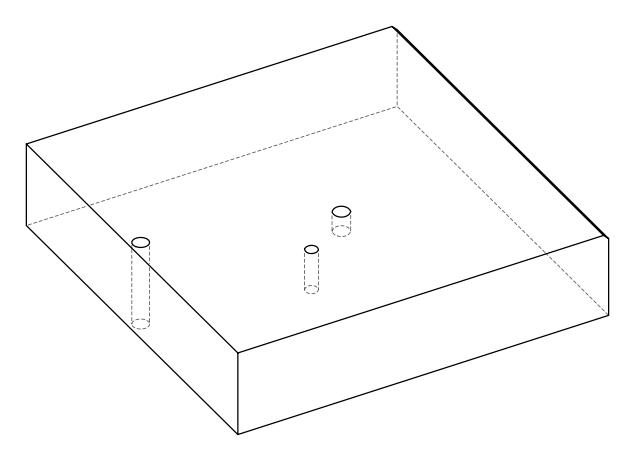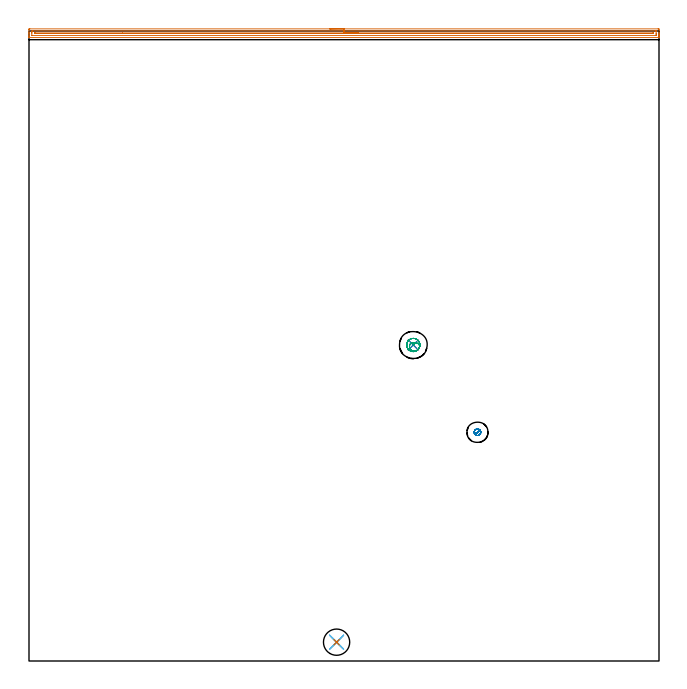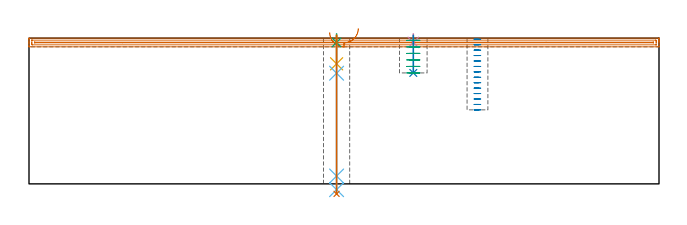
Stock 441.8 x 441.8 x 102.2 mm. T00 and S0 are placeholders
(PLAN: 9 operations, 7 tool changes, 14.7 min)
(1 AREA_MILL | FG_CHAMFER_SURFACE | UGT0205_001 | 10.76 min | 8221 mm3)
(2 MILL_BLIND_HOLE_FROM_SOLID_MATERIAL | STEP1POCKET | NXT0201_010 | Spiral | 1.37 min | 8405 mm3)
(3 SPOT_DRILL | STEP1HOLE | NXT0321_9005460120000 | 0.05 min | 182 mm3)
(4 SPOT_DRILL_1 | STEP1POCKET_1 | NXT0321_9005460120000 | 0.05 min | 183 mm3)
(5 DRILL_BLIND_HOLE_INTO_CENTER | STEP1HOLE | NXT0301_128 | 0.08 min | 1724 mm3)
(6 GUN_DRILL_THROUGH_HOLE | STEP1HOLE | UGT0307_008 | 0.53 min | 8058 mm3)
(7 DRILL_TO_ENLARGE_THROUGH_HOLE | STEP1HOLE | UGT0301_253 | 0.45 min | 17162 mm3)
(8 DRILL_BLIND_HOLE_INTO_CENTER_1 | STEP1POCKET_1 | NXT0301_128 | 0.11 min | 2448 mm3)
(9 MILL_ROUGH_BLIND_HOLE_CONTOUR | STEP1POCKET_1 | NXT0201_010 | Spiral | 1.28 min | 4500 mm3)
(TOOL UGT0205_001 | Chamfer Mill 20 x 3 x 45 deg. | D20 FL50 Z2)
(TOOL NXT0201_010 | ENDMILL 10mm [2P460-1000-NA 1630] | D10 FL30 Z6)
(TOOL NXT0321_9005460120000 | NC Spot Drill, 142deg, 12mm, Carbide, Uncoated | D12 PA142 FL30 Z2)
(TOOL NXT0301_128 | Carbide Drill 12mm [861.1-1200-036A1-GP GC34] | D12 PA150 FL37.4 Z2)
(TOOL UGT0307_008 | Gun Drill 11 mm | D11 PA130 FL24 Z1)
(TOOL UGT0301_253 | Twist Drill 18.4 mm | D18.4 PA118 FL135 Z2)
(OP 1 AREA_MILL)
G17 G21 G94 G90
T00 M6
G54
G17 G0 G90 X210.9 Y443.3 S1061 M3
G43 Z112.2 H0
Z106.1
G94 G1 X210.938 Z105.228 F250.
X211.052 Z104.363
X211.241 Z103.512
X211.503 Z102.68
X211.837 Z101.874
X212.24 Z101.1
X212.708 Z100.364
X213.24 Z99.672
X213.829 Z99.029
X214.472 Z98.44
X215.164 Z97.908
X215.9 Z97.44
X216.674 Z97.037
X217.48 Z96.703
X218.312 Z96.441
X219.164 Z96.252
X220.028 Z96.138
X220.9 Z96.1
X441.178 Y443.299 Z96.101
X441.595 Y443.296 Z96.102
X441.79 Y443.292 Z96.105
X441.8 Y442.886 Z96.51
Y440.25 Z99.144
Y439.715 Z99.681
Y439.371 Z100.025
Y438.837 Z100.559
Y438.492 Z100.902
Y437.804 Z101.596
Y437.524 Z101.875
X441.798 Y437.36 Z102.032
X441.79 Y437.202 Z102.188
X441.625 Y437.2 Z102.2
X0.175
X0.01 Y437.202 Z102.188
X0.002 Y437.36 Z102.032
X0. Y437.524 Z101.875
Y437.804 Z101.596
Y438.492 Z100.902
Y439.715 Z99.681
Y440.25 Z99.144
Y440.862 Z98.534
Y442.619 Z96.777
X0.003 Y442.886 Z96.51
X0.01 Y443.292 Z96.105
X0.205 Y443.296 Z96.102
X0.622 Y443.3 Z96.1
X220.9
Y441.886 Z97.514
X439.515
X439.754 Y441.884 Z97.516
X439.783 Y441.882 Z97.518
X439.789 Y441.879 Z97.521
X439.794 Y441.873 Z97.527
X439.798 Y441.838 Z97.562
X439.799 Y441.805 Z97.595
X439.8 Y441.605 Z97.795
Y440.25 Z99.15
Y439.848 Z99.552
X439.796 Y439.371 Z100.029
X439.791 Y438.978 Z100.422
X439.766 Y438.621 Z100.779
X439.391 Y438.616 Z100.784
X439.266 Y438.615 Z100.785
X2.285 Y438.614 Z100.786
X2.046 Y438.616 Z100.784
X2.017 Y438.618 Z100.782
X2.011 Y438.621 Z100.779
X2.007 Y438.627 Z100.773
X2.002 Y438.662 Z100.738
X2.001 Y438.695 Z100.705
X2. Y438.895 Z100.505
Y440.25 Z99.15
Y440.652 Z98.748
X2.004 Y441.129 Z98.271
X2.009 Y441.522 Z97.878
X2.034 Y441.879 Z97.521
X2.409 Y441.884 Z97.516
X2.534 Y441.885 Z97.515
X220.9 Y441.886 Z97.514
Y440.472 Z98.928
X437.679 Y440.471 Z98.929
X437.739 Y440.469 Z98.931
X437.777 Y440.466 Z98.934
X437.79 Y440.463 Z98.937
X437.792 Y440.443 Z98.957
X437.796 Y440.25 Z99.15
X437.795 Y440.062 Z99.338
X437.79 Y440.036 Z99.364
X437.771 Y440.034 Z99.366
X437.716 Y440.031 Z99.369
X437.604 Y440.029 Z99.371
X362.597 Y440.028 Z99.372
X4.121 Y440.029 Z99.371
X4.061 Y440.031 Z99.369
X4.023 Y440.034 Z99.366
X4.01 Y440.037 Z99.363
X4.008 Y440.057 Z99.343
X4.004 Y440.25 Z99.15
X4.005 Y440.438 Z98.962
X4.01 Y440.464 Z98.936
X4.029 Y440.466 Z98.934
X4.084 Y440.469 Z98.931
X4.196 Y440.471 Z98.929
X65.625 Y440.472 Z98.928
X220.9
X221.772 Z98.966
X222.636 Z99.08
X223.488 Z99.269
X224.32 Z99.531
X225.126 Z99.865
X225.9 Z100.268
X226.636 Z100.737
X227.328 Z101.268
X227.971 Z101.857
X228.56 Z102.501
X229.092 Z103.193
X229.56 Z103.928
X229.963 Z104.702
X230.297 Z105.508
X230.559 Z106.34
X230.748 Z107.192
X230.862 Z108.057
X230.9 Z108.928
G0 Z112.2
M5
M2
(OP 2 MILL_BLIND_HOLE_FROM_SOLID_MATERIAL)
G17 G21 G94 G90
T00 M6
G54
G17 G0 G90 X314.5 Y160.4 S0 M3
G43 Z112.2 H1
Z101.393
G94 G3 X314.758 Y162.442 R1.037 F250.
X312.272 Y160.972 R2.042
X313.928 Y158.172 R2.3
X312.272 Y160.972 R-2.3
X313.1 Y159.572 R1.15
X314.5 Y160.4 R1.15
G0 Z97.586
G3 X314.758 Y162.442 R1.037
X312.272 Y160.972 R2.042
X313.928 Y158.172 R2.3
X312.272 Y160.972 R-2.3
X313.1 Y159.572 R1.15
X314.5 Y160.4 R1.15
G0 Z93.779
G3 X314.758 Y162.442 R1.037
X312.272 Y160.972 R2.042
X313.928 Y158.172 R2.3
X312.272 Y160.972 R-2.3
X313.1 Y159.572 R1.15
X314.5 Y160.4 R1.15
G0 Z89.971
G3 X314.758 Y162.442 R1.037
X312.272 Y160.972 R2.042
X313.928 Y158.172 R2.3
X312.272 Y160.972 R-2.3
X313.1 Y159.572 R1.15
X314.5 Y160.4 R1.15
G0 Z86.164
G3 X314.758 Y162.442 R1.037
X312.272 Y160.972 R2.042
X313.928 Y158.172 R2.3
X312.272 Y160.972 R-2.3
X313.1 Y159.572 R1.15
X314.5 Y160.4 R1.15
G0 Z82.357
G3 X314.758 Y162.442 R1.037
X312.272 Y160.972 R2.042
X313.928 Y158.172 R2.3
X312.272 Y160.972 R-2.3
X313.1 Y159.572 R1.15
X314.5 Y160.4 R1.15
G0 Z78.55
G3 X314.758 Y162.442 R1.037
X312.272 Y160.972 R2.042
X313.928 Y158.172 R2.3
X312.272 Y160.972 R-2.3
X313.1 Y159.572 R1.15
X314.5 Y160.4 R1.15
G0 Z74.743
G3 X314.758 Y162.442 R1.037
X312.272 Y160.972 R2.042
X313.928 Y158.172 R2.3
X312.272 Y160.972 R-2.3
X313.1 Y159.572 R1.15
X314.5 Y160.4 R1.15
G0 Z70.936
G3 X314.758 Y162.442 R1.037
X312.272 Y160.972 R2.042
X313.928 Y158.172 R2.3
X312.272 Y160.972 R-2.3
X313.1 Y159.572 R1.15
X314.5 Y160.4 R1.15
G0 Z67.129
G3 X314.758 Y162.442 R1.037
X312.272 Y160.972 R2.042
X313.928 Y158.172 R2.3
X312.272 Y160.972 R-2.3
X313.1 Y159.572 R1.15
X314.5 Y160.4 R1.15
G0 Z63.321
G3 X314.758 Y162.442 R1.037
X312.272 Y160.972 R2.042
X313.928 Y158.172 R2.3
X312.272 Y160.972 R-2.3
X313.1 Y159.572 R1.15
X314.5 Y160.4 R1.15
G0 Z59.514
G3 X314.758 Y162.442 R1.037
X312.272 Y160.972 R2.042
X313.928 Y158.172 R2.3
X312.272 Y160.972 R-2.3
X313.1 Y159.572 R1.15
X314.5 Y160.4 R1.15
G0 Z55.707
G3 X314.758 Y162.442 R1.037
X312.272 Y160.972 R2.042
X313.928 Y158.172 R2.3
X312.272 Y160.972 R-2.3
X313.1 Y159.572 R1.15
X314.5 Y160.4 R1.15
G0 Z51.9
G3 X314.758 Y162.442 R1.037
X312.272 Y160.972 R2.042
X313.928 Y158.172 R2.3
X312.272 Y160.972 R-2.3
X313.1 Y159.572 R1.15
X314.5 Y160.4 R1.15
G0 Z112.2
M5
M2
(OP 3 SPOT_DRILL)
G17 G21 G94 G90
T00 M6
G54
G17 G0 G90 X215.7 Y13.2 S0 M3
G43 Z112.2 H0
G94 G81 G98 Z99.2 F250. R105.2
G80
M5
M2
(OP 4 SPOT_DRILL_1)
G17 G21 G94 G90
T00 M6
G54
G17 G0 G90 X269.5 Y221.6 S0 M3
G43 Z112.2 H0
G94 G81 G98 Z99.2 F250. R105.2
G80
M5
M2
(OP 5 DRILL_BLIND_HOLE_INTO_CENTER)
G17 G21 G94 G90
T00 M6
G54
G17 G0 G90 X215.7 Y13.2 S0 M3
G43 Z112.2 H1
G94 G81 G98 Z84.2 F250. R104.2
G80
M5
M2
(OP 6 GUN_DRILL_THROUGH_HOLE)
G17 G21 G94 G90
T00 M6
G54
G17 G0 G90 X215.7 Y13.2 M8
G43 Z112.2 H0
Z97.404
S716 M3
G94 G1 Z77.609 F125. M26
G4 X.084
Z5.5 F250.
G4 X.084
Z-4.065 F125.
G4 X.084
M5
M9
G0 Z97.404
Z112.2
M2
(OP 7 DRILL_TO_ENLARGE_THROUGH_HOLE)
G17 G21 G94 G90
T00 M6
G54
G17 G0 G90 X215.7 Y13.2 S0 M3
G43 Z112.2 H0
G94 G73 G98 Z-7.028 F250. Q18.205 R104.2
G80
M5
M2
(OP 8 DRILL_BLIND_HOLE_INTO_CENTER_1)
G17 G21 G94 G90
T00 M6
G54
G17 G0 G90 X269.5 Y221.6 S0 M3
G43 Z112.2 H1
G94 G81 G98 Z77.8 F250. R104.2
G80
M5
M2
(OP 9 MILL_ROUGH_BLIND_HOLE_CONTOUR)
G17 G21 G94 G90
T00 M6
G54
G17 G0 G90 X269.5 Y221.6 S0 M3
G43 Z112.2 H1
Z100.633
G94 G3 X269.67 Y223.14 R0.779 F250.
X267.231 Y222.107 R2.278
X268.751 Y217.628 R3.076
X273.707 Y219.62 R3.923
X271.48 Y225.807 R4.65
X273.707 Y219.62 R-4.65
X272.594 Y222.714 R2.325
X269.5 Y221.6 R2.325
G0 Z96.067
G3 X269.67 Y223.14 R0.779
X267.231 Y222.107 R2.278
X268.751 Y217.628 R3.076
X273.707 Y219.62 R3.923
X271.48 Y225.807 R4.65
X273.707 Y219.62 R-4.65
X272.594 Y222.714 R2.325
X269.5 Y221.6 R2.325
G0 Z91.5
G3 X269.67 Y223.14 R0.779
X267.231 Y222.107 R2.278
X268.751 Y217.628 R3.076
X273.707 Y219.62 R3.923
X271.48 Y225.807 R4.65
X273.707 Y219.62 R-4.65
X272.594 Y222.714 R2.325
X269.5 Y221.6 R2.325
G0 Z86.933
G3 X269.67 Y223.14 R0.779
X267.231 Y222.107 R2.278
X268.751 Y217.628 R3.076
X273.707 Y219.62 R3.923
X271.48 Y225.807 R4.65
X273.707 Y219.62 R-4.65
X272.594 Y222.714 R2.325
X269.5 Y221.6 R2.325
G0 Z82.367
G3 X269.67 Y223.14 R0.779
X267.231 Y222.107 R2.278
X268.751 Y217.628 R3.076
X273.707 Y219.62 R3.923
X271.48 Y225.807 R4.65
X273.707 Y219.62 R-4.65
X272.594 Y222.714 R2.325
X269.5 Y221.6 R2.325
G0 Z77.8
G3 X269.67 Y223.14 R0.779
X267.231 Y222.107 R2.278
X268.751 Y217.628 R3.076
X273.707 Y219.62 R3.923
X271.48 Y225.807 R4.65
X273.707 Y219.62 R-4.65
X272.594 Y222.714 R2.325
X269.5 Y221.6 R2.325
G0 Z112.2
M5
M2
